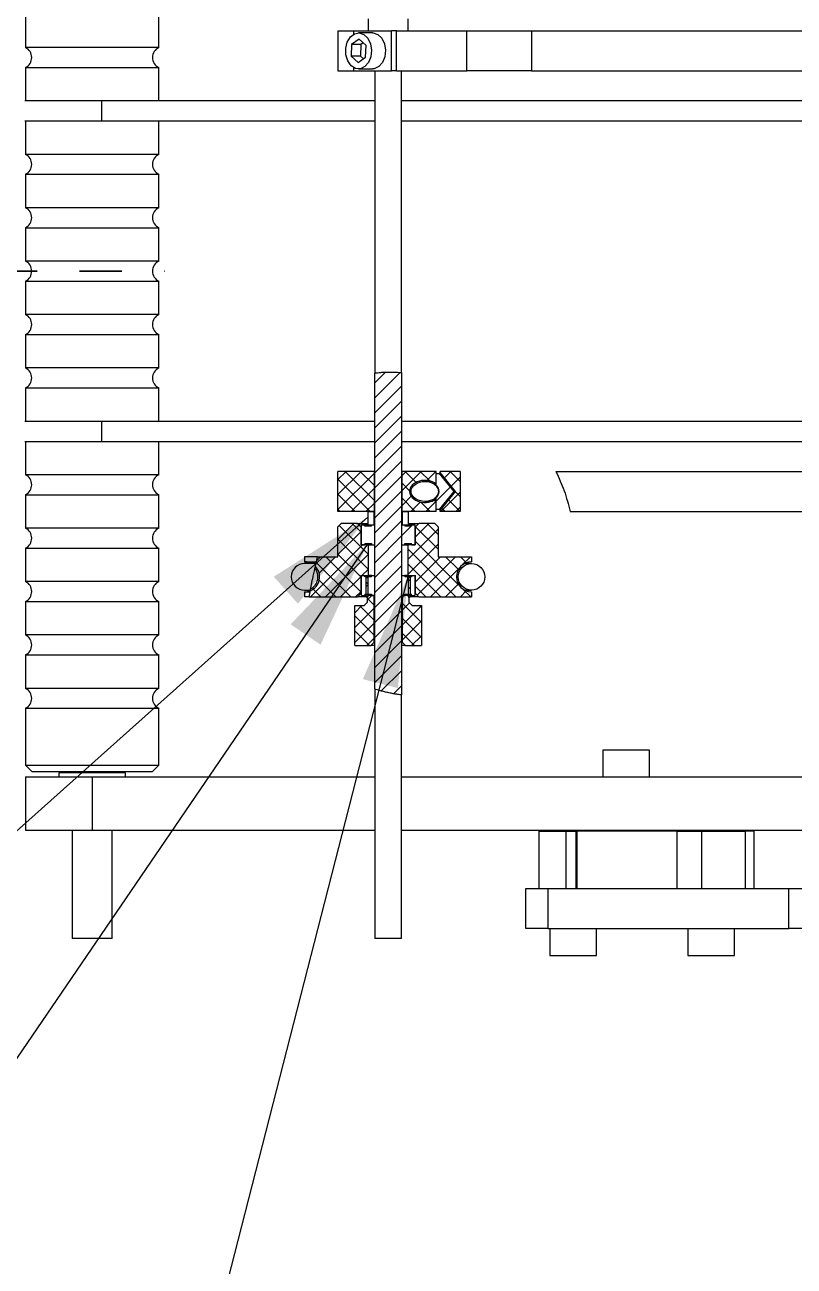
# Model space of a CAD drawing. Header units: millimetres. Extents: x 2 to 418, y 2 to 295.
# Drawn here: x 49.21 to 72.26, y 101.48 to 138.67 of the extents above; entities that cross this region are included whole.
import ezdxf

# ---------------------------------------------------------------- set-up
doc = ezdxf.new("R2010")
doc.units = ezdxf.units.MM
doc.linetypes.add('PHANTOM', pattern=[12.7, 6.35, -1.27, 1.27, -1.27, 1.27, -1.27])
doc.dimstyles.new('SLDDIMSTYLE1', dxfattribs={"dimtxt": 0.18, "dimasz": 3.302, "dimexe": 0, "dimexo": 0.0625, "dimgap": 0, "dimtad": 0, "dimtih": 1, "dimtoh": 1, "dimdec": 0, "dimrnd": 1e-09, "dimzin": 0, "dimdsep": 46, "dimtxsty": 'Standard', "dimsah": 1, "dimcen": 0.09, "dimadec": 0, "dimazin": 0, "dimtfac": 3.302, "dimtdec": 0, "dimtofl": 0, "dimtmove": 0, "dimatfit": 3, "dimfxl": 1, "dimfrac": 2, "dimtolj": 1, "dimtzin": 0, "dimarcsym": 0})

msp = doc.modelspace()

# ---------------------------------------------------------------- hatches: boundary and pattern name
at = {"linetype": 'Continuous', "lineweight": 18}
h = msp.add_hatch(dxfattribs=at)
h.set_pattern_fill('ANSI31', scale=0.1, style=0)
edge = h.paths.add_edge_path(flags=0)
edge.add_spline(control_points=[(59.691439, 118.770574), (59.949927, 118.681332), (60.218322, 118.622823), (60.491439, 118.592778)], knot_values=[0.720124012, 0.720124012, 0.720124012, 0.720124012, 0.748787618, 0.748787618, 0.748787618, 0.748787618], weights=[1, 1, 1, 1], degree=3, periodic=0)
edge.add_line((60.491439, 118.592778), (60.491439, 128.249258))
edge.add_spline(control_points=[(60.491439, 128.249258), (60.210541, 128.272048), (59.938842, 128.269506), (59.691439, 128.234405)], knot_values=[0.294698049, 0.294698049, 0.294698049, 0.294698049, 0.322855223, 0.322855223, 0.322855223, 0.322855223], weights=[1, 1, 1, 1], degree=3, periodic=0)
edge.add_line((59.691439, 128.234405), (59.691439, 118.770574))
h = msp.add_hatch(dxfattribs=at)
h.set_pattern_fill('ANSI37', scale=0.1, style=0)
h.paths.add_polyline_path([(58.591439, 124.088176), (59.671439, 124.088176), (59.671439, 125.288176), (58.591439, 125.288176)], flags=0)
h = msp.add_hatch(dxfattribs=at)
h.set_pattern_fill('ANSI37', scale=0.1, style=0)
edge = h.paths.add_edge_path(flags=0)
edge.add_line((61.534429, 124.088176), (61.534429, 124.466158))
edge.add_ellipse((61.195774, 124.688176), major_axis=(-0.457741, 0), ratio=0.720932082, start_angle=-146.7515541, end_angle=146.7515541, ccw=False)
edge.add_line((61.534429, 124.910195), (61.534429, 125.288176))
edge.add_line((61.534429, 125.288176), (60.511439, 125.288176))
edge.add_line((60.511439, 125.288176), (60.511439, 124.088176))
edge.add_line((60.511439, 124.088176), (61.534429, 124.088176))
h = msp.add_hatch(dxfattribs=at)
h.set_pattern_fill('ANSI31', style=0)
edge = h.paths.add_edge_path(flags=0)
edge.add_ellipse((61.195774, 124.688176), major_axis=(-0.416128, 0), ratio=0.720932082, start_angle=0, end_angle=0)
h = msp.add_hatch(dxfattribs=at)
h.set_pattern_fill('ANSI31', style=0)
edge = h.paths.add_edge_path(flags=0)
edge.add_line((61.534429, 125.228176), (61.534429, 124.86251))
edge.add_ellipse((61.195774, 124.688176), major_axis=(0.416128, 0), ratio=0.720932082, start_angle=-27.2386496, end_angle=27.2386496, ccw=False)
edge.add_line((61.534429, 124.513843), (61.534429, 124.148176))
edge.add_line((61.534429, 124.148176), (61.628227, 124.148176))
edge.add_line((61.628227, 124.148176), (62.06068, 124.688176))
edge.add_line((62.06068, 124.688176), (61.628227, 125.228176))
edge.add_line((61.628227, 125.228176), (61.534429, 125.228176))
h = msp.add_hatch(dxfattribs=at)
h.set_pattern_fill('ANSI37', scale=0.1, style=0)
h.paths.add_polyline_path([(62.255924, 124.088176), (62.255924, 125.288176), (61.652252, 125.288176), (61.652252, 125.258176), (62.10873, 124.688176), (61.652252, 124.118176), (61.652252, 124.088176)], flags=0)
h = msp.add_hatch(dxfattribs=at)
h.set_pattern_fill('ANSI31', style=0)
h.paths.add_polyline_path([(59.491439, 123.688176), (59.671439, 123.688176), (59.671439, 124.088176), (59.491439, 124.088176)], flags=0)
h = msp.add_hatch(dxfattribs=at)
h.set_pattern_fill('ANSI31', style=0)
h.paths.add_polyline_path([(60.691439, 124.088176), (60.511439, 124.088176), (60.511439, 123.688176), (60.691439, 123.688176)], flags=0)
h = msp.add_hatch(dxfattribs=at)
h.set_pattern_fill('ANSI37', scale=0.1, style=0)
edge = h.paths.add_edge_path(flags=0)
edge.add_spline(control_points=[(57.760115, 121.710985), (57.749428, 121.649593), (57.739861, 121.58867), (57.731746, 121.528176)], knot_values=[0.5811665, 0.5811665, 0.5811665, 0.5811665, 0.587957562, 0.587957562, 0.587957562, 0.587957562], weights=[1, 1, 1, 1], degree=3, periodic=0)
edge.add_line((57.731746, 121.528176), (59.171439, 121.528176))
edge.add_line((59.171439, 121.528176), (59.271439, 121.628176))
edge.add_line((59.271439, 121.628176), (59.271439, 122.168176))
edge.add_line((59.271439, 122.168176), (59.491439, 122.168176))
edge.add_line((59.491439, 122.168176), (59.491439, 123.088176))
edge.add_line((59.491439, 123.088176), (59.271439, 123.088176))
edge.add_line((59.271439, 123.088176), (59.271439, 123.628176))
edge.add_line((59.271439, 123.628176), (59.171439, 123.728176))
edge.add_line((59.171439, 123.728176), (58.691439, 123.728176))
edge.add_line((58.691439, 123.728176), (58.591439, 123.628176))
edge.add_line((58.591439, 123.628176), (58.591439, 122.728176))
edge.add_line((58.591439, 122.728176), (57.973629, 122.728176))
edge.add_spline(control_points=[(57.973629, 122.728176), (57.954734, 122.631436), (57.934506, 122.536089), (57.913934, 122.442019)], knot_values=[0.545319886, 0.545319886, 0.545319886, 0.545319886, 0.555060933, 0.555060933, 0.555060933, 0.555060933], weights=[1, 1, 1, 1], degree=3, periodic=0)
edge.add_arc((57.591439, 122.128176), 0.45, -67.9859623, 44.2210483, ccw=False)
h = msp.add_hatch(dxfattribs=at)
h.set_pattern_fill('ANSI31', style=0)
h.paths.add_polyline_path([(59.291439, 123.088176), (59.391439, 123.088176), (59.391439, 123.128176), (59.591439, 123.128176), (59.591439, 123.088176), (59.691439, 123.088176), (59.691439, 123.688176), (59.591439, 123.688176), (59.591439, 123.648176), (59.391439, 123.648176), (59.391439, 123.688176), (59.291439, 123.688176)], flags=0)
h = msp.add_hatch(dxfattribs=at)
h.set_pattern_fill('ANSI31', style=0)
h.paths.add_polyline_path([(60.791439, 123.088176), (60.891439, 123.088176), (60.891439, 123.688176), (60.791439, 123.688176), (60.791439, 123.648176), (60.591439, 123.648176), (60.591439, 123.688176), (60.491439, 123.688176), (60.491439, 123.088176), (60.591439, 123.088176), (60.591439, 123.128176), (60.791439, 123.128176)], flags=0)
h = msp.add_hatch(dxfattribs=at)
h.set_pattern_fill('ANSI37', scale=0.1, style=0)
edge = h.paths.add_edge_path(flags=0)
edge.add_arc((62.591439, 122.128176), 0.45, 90, 270, ccw=False)
edge.add_line((62.591439, 122.578176), (62.591439, 122.728176))
edge.add_line((62.591439, 122.728176), (61.591439, 122.728176))
edge.add_line((61.591439, 122.728176), (61.591439, 123.628176))
edge.add_line((61.591439, 123.628176), (61.491439, 123.728176))
edge.add_line((61.491439, 123.728176), (61.011439, 123.728176))
edge.add_line((61.011439, 123.728176), (60.911439, 123.628176))
edge.add_line((60.911439, 123.628176), (60.911439, 123.088176))
edge.add_line((60.911439, 123.088176), (60.691439, 123.088176))
edge.add_line((60.691439, 123.088176), (60.691439, 122.168176))
edge.add_line((60.691439, 122.168176), (60.911439, 122.168176))
edge.add_line((60.911439, 122.168176), (60.911439, 121.628176))
edge.add_line((60.911439, 121.628176), (61.011439, 121.528176))
edge.add_line((61.011439, 121.528176), (62.591439, 121.528176))
edge.add_line((62.591439, 121.528176), (62.591439, 121.678176))
h = msp.add_hatch(dxfattribs=at)
h.set_pattern_fill('ANSI31', style=0)
edge = h.paths.add_edge_path(flags=0)
edge.add_spline(control_points=[(57.900703, 122.381862), (57.854373, 122.172273), (57.807374, 121.968972), (57.770814, 121.77065)], knot_values=[0.557143384, 0.557143384, 0.557143384, 0.557143384, 0.57897196, 0.57897196, 0.57897196, 0.57897196], weights=[1, 1, 1, 1], degree=3, periodic=0)
edge.add_arc((57.591439, 122.128176), 0.4, 296.643339, 399.3617033)
h = msp.add_hatch(dxfattribs=at)
h.set_pattern_fill('ANSI31', style=0)
edge = h.paths.add_edge_path(flags=0)
edge.add_arc((62.591439, 122.128176), 0.4, 0, 360)
h = msp.add_hatch(dxfattribs=at)
h.set_pattern_fill('ANSI31', style=0)
h.paths.add_polyline_path([(59.291439, 121.568176), (59.391439, 121.568176), (59.391439, 121.608176), (59.591439, 121.608176), (59.591439, 121.568176), (59.691439, 121.568176), (59.691439, 122.168176), (59.591439, 122.168176), (59.591439, 122.128176), (59.391439, 122.128176), (59.391439, 122.168176), (59.291439, 122.168176)], flags=0)
h = msp.add_hatch(dxfattribs=at)
h.set_pattern_fill('ANSI37', scale=0.1, style=0)
h.paths.add_polyline_path([(59.431439, 121.528176), (59.491439, 121.528176), (59.491439, 122.108176), (59.431439, 122.108176)], flags=0)
h = msp.add_hatch(dxfattribs=at)
h.set_pattern_fill('ANSI31', style=0)
h.paths.add_polyline_path([(60.791439, 121.568176), (60.891439, 121.568176), (60.891439, 122.168176), (60.791439, 122.168176), (60.791439, 122.128176), (60.591439, 122.128176), (60.591439, 122.168176), (60.491439, 122.168176), (60.491439, 121.568176), (60.591439, 121.568176), (60.591439, 121.608176), (60.791439, 121.608176)], flags=0)
h = msp.add_hatch(dxfattribs=at)
h.set_pattern_fill('ANSI37', scale=0.1, style=0)
h.paths.add_polyline_path([(60.751439, 122.108176), (60.691439, 122.108176), (60.691439, 121.528176), (60.751439, 121.528176)], flags=0)
h = msp.add_hatch(dxfattribs=at)
h.set_pattern_fill('ANSI37', scale=0.1, style=0)
h.paths.add_polyline_path([(59.571439, 120.068176), (59.671439, 120.168176), (59.671439, 121.568176), (59.471439, 121.568176), (59.471439, 121.368176), (59.371439, 121.268176), (59.091439, 121.268176), (59.091439, 120.068176)], flags=0)
h = msp.add_hatch(dxfattribs=at)
h.set_pattern_fill('ANSI37', scale=0.1, style=0)
h.paths.add_polyline_path([(60.511439, 120.168176), (60.611439, 120.068176), (61.091439, 120.068176), (61.091439, 121.268176), (60.811439, 121.268176), (60.711439, 121.368176), (60.711439, 121.568176), (60.511439, 121.568176)], flags=0)

# ---------------------------------------------------------------- linework, layer by layer
at = {"color": 7, "linetype": 'Continuous', "lineweight": 25}
for p, q in [((49.22362, 138.989345), (49.22362, 137.987008)), ((53.223619, 137.987008), (53.223619, 138.989345)), ((59.491439, 138.848176), (59.491439, 138.488176)), ((60.691439, 138.488176), (60.691439, 138.848176)), ((58.591439, 138.488176), (58.591439, 137.288176)), ((58.591439, 138.488176), (59.051931, 138.488176)), ((59.051931, 138.488176), (60.199872, 138.488176)), ((59.625902, 138.428177), (59.210098, 138.428177)), ((60.199872, 137.288176), (60.199872, 138.488176)), ((60.344059, 138.488176), (60.199872, 138.488176)), ((60.344059, 137.288176), (60.344059, 138.488176)), ((60.344059, 138.488176), (62.448477, 138.488176)), ((62.448477, 137.288176), (62.448477, 138.488176)), ((62.448477, 138.488176), (64.390173, 138.488176)), ((64.390173, 138.488176), (64.390173, 137.288176)), ((64.390173, 138.488176), (73.726526, 138.488176)), ((49.240351, 137.987008), (49.22362, 137.987008)), ((53.223619, 137.987008), (49.240351, 137.987008)), ((59.000554, 138.07664), (58.98766, 137.730691)), ((59.222992, 138.234125), (59.000554, 138.07664)), ((59.277755, 138.07664), (59.000554, 138.07664)), ((59.432535, 138.045662), (59.222992, 138.234125)), ((59.277755, 138.07664), (59.264861, 137.730691)), ((59.345089, 138.124311), (59.277755, 138.07664)), ((59.419643, 137.699713), (59.432535, 138.045662)), ((58.98766, 137.730691), (59.197204, 137.542228)), ((59.264861, 137.730691), (58.98766, 137.730691)), ((59.197204, 137.542228), (59.419643, 137.699713)), ((59.264861, 137.730691), (59.352309, 137.652042)), ((49.22362, 137.389346), (49.22362, 136.388176)), ((49.22362, 137.389346), (53.223619, 137.389346)), ((53.223619, 136.388176), (53.223619, 137.389346)), ((58.591439, 137.288176), (59.051931, 137.288176)), ((59.051931, 137.288176), (60.199872, 137.288176)), ((59.210098, 137.348177), (59.625902, 137.348177)), ((59.69144, 137.288176), (59.69144, 128.234405)), ((60.344059, 137.288176), (60.199872, 137.288176)), ((60.344059, 137.288176), (62.448477, 137.288176)), ((60.49144, 128.249258), (60.49144, 137.288176)), ((64.390173, 137.288176), (62.448477, 137.288176)), ((64.390173, 137.288176), (73.726526, 137.288176)), ((51.506804, 136.388176), (49.206806, 136.388176)), ((59.69144, 136.388176), (51.506804, 136.388176)), ((74.211211, 136.388176), (60.49144, 136.388176)), ((49.206806, 135.788177), (51.506804, 135.788177)), ((49.22362, 135.788177), (49.22362, 134.787007)), ((51.506804, 135.788177), (59.69144, 135.788177)), ((53.223619, 134.787007), (53.223619, 135.788177)), ((60.49144, 135.788177), (74.211211, 135.788177)), ((49.240351, 134.787007), (49.22362, 134.787007)), ((53.223619, 134.787007), (49.240351, 134.787007)), ((49.22362, 134.189345), (49.22362, 133.187008)), ((49.22362, 134.189345), (53.223619, 134.189345)), ((53.223619, 133.187008), (53.223619, 134.189345)), ((49.240351, 133.187008), (49.22362, 133.187008)), ((53.223619, 133.187008), (49.240351, 133.187008)), ((49.22362, 132.589345), (49.22362, 131.587007)), ((49.22362, 132.589345), (53.223619, 132.589345)), ((53.223619, 131.587007), (53.223619, 132.589345)), ((49.240351, 131.587007), (49.22362, 131.587007)), ((53.223619, 131.587007), (49.240351, 131.587007)), ((49.22362, 130.989345), (49.22362, 129.987008)), ((49.22362, 130.989345), (53.223619, 130.989345)), ((53.223619, 129.987008), (53.223619, 130.989345)), ((49.240351, 129.987008), (49.22362, 129.987008)), ((53.223619, 129.987008), (49.240351, 129.987008)), ((49.22362, 129.389345), (49.22362, 128.387008)), ((49.22362, 129.389345), (53.223619, 129.389345)), ((53.223619, 128.387008), (53.223619, 129.389345)), ((49.240351, 128.387008), (49.22362, 128.387008)), ((53.223619, 128.387008), (49.240351, 128.387008)), ((59.69144, 118.770574), (59.69144, 128.234405)), ((60.49144, 128.249258), (60.49144, 118.592778)), ((49.22362, 127.789345), (49.22362, 126.788176)), ((49.22362, 127.789345), (53.223619, 127.789345)), ((53.223619, 126.788176), (53.223619, 127.789345)), ((51.506804, 126.788176), (49.206806, 126.788176)), ((59.69144, 126.788176), (51.506804, 126.788176)), ((74.211211, 126.788176), (60.49144, 126.788176)), ((49.206806, 126.188177), (51.506804, 126.188177)), ((49.22362, 126.188177), (49.22362, 125.187007)), ((51.506804, 126.188177), (59.69144, 126.188177)), ((53.223619, 125.187007), (53.223619, 126.188177)), ((60.49144, 126.188177), (74.211211, 126.188177)), ((49.240351, 125.187007), (49.22362, 125.187007)), ((53.223619, 125.187007), (49.240351, 125.187007)), ((58.591439, 124.088177), (58.591439, 125.288177)), ((59.67144, 125.288177), (58.591439, 125.288177)), ((59.67144, 125.288177), (59.67144, 124.088177)), ((59.69144, 125.288177), (59.67144, 125.288177)), ((60.511439, 125.288177), (60.49144, 125.288177)), ((60.511439, 124.088177), (60.511439, 125.288177)), ((61.534429, 125.288177), (60.511439, 125.288177)), ((61.358415, 124.988176), (61.195775, 124.988176)), ((61.534429, 124.910195), (61.534429, 125.288177)), ((61.534429, 125.228176), (61.628227, 125.228176)), ((61.534429, 124.86251), (61.534429, 125.228176)), ((61.628227, 125.228176), (62.06068, 124.688176)), ((61.676278, 125.228176), (61.628227, 125.228176)), ((61.652252, 125.258176), (61.652252, 125.288177)), ((62.255924, 125.288177), (61.652252, 125.288177)), ((62.10873, 124.688176), (61.652252, 125.258176)), ((62.255924, 125.288177), (62.255924, 124.088177)), ((65.121738, 125.288177), (73.726526, 125.288177)), ((62.06068, 124.688176), (61.628227, 124.148176)), ((61.652252, 124.118177), (62.10873, 124.688176)), ((62.10873, 124.688176), (62.06068, 124.688176)), ((49.22362, 124.589345), (49.22362, 123.587007)), ((49.22362, 124.589345), (53.223619, 124.589345)), ((53.223619, 123.587007), (53.223619, 124.589345)), ((61.195775, 124.388177), (61.358415, 124.388177)), ((61.534429, 124.148176), (61.534429, 124.513843)), ((61.534429, 124.088177), (61.534429, 124.466158)), ((59.67144, 124.088177), (58.591439, 124.088177)), ((59.491439, 123.688177), (59.491439, 124.088177)), ((59.491439, 124.088177), (59.67144, 124.088177)), ((59.67144, 123.688177), (59.67144, 124.088177)), ((59.67144, 124.088177), (59.69144, 124.088177)), ((60.49144, 124.088177), (60.511439, 124.088177)), ((60.511439, 124.088177), (60.511439, 123.688177)), ((60.511439, 124.088177), (60.691439, 124.088177)), ((61.534429, 124.088177), (60.511439, 124.088177)), ((60.691439, 124.088177), (60.691439, 123.688177)), ((61.628227, 124.148176), (61.534429, 124.148176)), ((61.676278, 124.148176), (61.628227, 124.148176)), ((61.652252, 124.088177), (61.652252, 124.118177)), ((62.255924, 124.088177), (61.652252, 124.088177)), ((65.547506, 124.088177), (73.726526, 124.088177)), ((49.240351, 123.587007), (49.22362, 123.587007)), ((53.223619, 123.587007), (49.240351, 123.587007)), ((58.691439, 123.728177), (58.591439, 123.628176)), ((58.591439, 122.728176), (58.591439, 123.628176)), ((59.17144, 123.728177), (58.691439, 123.728177)), ((59.271439, 123.628176), (59.17144, 123.728177)), ((59.17144, 123.728177), (59.491439, 123.728177)), ((59.291439, 123.628176), (59.271439, 123.628176)), ((59.271439, 123.628176), (59.271439, 123.088176)), ((59.291439, 123.088176), (59.291439, 123.688177)), ((59.291439, 123.688177), (59.391439, 123.688177)), ((59.391439, 123.648177), (59.391439, 123.688177)), ((59.391439, 123.688177), (59.491439, 123.688177)), ((59.59144, 123.648177), (59.391439, 123.648177)), ((59.491439, 123.688177), (59.67144, 123.688177)), ((59.59144, 123.648177), (59.59144, 123.688177)), ((59.59144, 123.688177), (59.69144, 123.688177)), ((59.69144, 123.088176), (59.69144, 123.688177)), ((60.49144, 123.688177), (60.49144, 123.088176)), ((60.49144, 123.688177), (60.591439, 123.688177)), ((60.511439, 123.688177), (60.691439, 123.688177)), ((60.591439, 123.688177), (60.591439, 123.648177)), ((60.791439, 123.648177), (60.591439, 123.648177)), ((60.691439, 123.728177), (61.01144, 123.728177)), ((60.691439, 123.688177), (60.791439, 123.688177)), ((60.791439, 123.688177), (60.791439, 123.648177)), ((60.791439, 123.688177), (60.891439, 123.688177)), ((60.891439, 123.688177), (60.891439, 123.088176)), ((60.91144, 123.628176), (60.891439, 123.628176)), ((61.01144, 123.728177), (60.91144, 123.628176)), ((60.91144, 123.088176), (60.91144, 123.628176)), ((61.491439, 123.728177), (61.01144, 123.728177)), ((61.591439, 123.628176), (61.491439, 123.728177)), ((61.591439, 123.628176), (61.591439, 122.728176)), ((59.391439, 123.128176), (59.391439, 123.088176)), ((59.391439, 123.128176), (59.59144, 123.128176)), ((59.59144, 123.128176), (59.59144, 123.088176)), ((60.591439, 123.088176), (60.591439, 123.128176)), ((60.591439, 123.128176), (60.791439, 123.128176)), ((60.791439, 123.088176), (60.791439, 123.128176)), ((49.22362, 122.989346), (49.22362, 121.987007)), ((49.22362, 122.989346), (53.223619, 122.989346)), ((53.223619, 121.987007), (53.223619, 122.989346)), ((59.491439, 123.088176), (59.271439, 123.088176)), ((59.291439, 123.088176), (59.391439, 123.088176)), ((59.491439, 123.088176), (59.491439, 122.168176)), ((59.491439, 123.088176), (59.59144, 123.088176)), ((59.59144, 123.088176), (59.69144, 123.088176)), ((60.49144, 123.088176), (60.591439, 123.088176)), ((60.591439, 123.088176), (60.691439, 123.088176)), ((60.691439, 122.168176), (60.691439, 123.088176)), ((60.91144, 123.088176), (60.691439, 123.088176)), ((60.791439, 123.088176), (60.891439, 123.088176)), ((57.59144, 122.728176), (57.59144, 122.578177)), ((57.97363, 122.728176), (57.59144, 122.728176)), ((57.59144, 122.578177), (57.943169, 122.578177)), ((57.913696, 122.528176), (57.59144, 122.528176)), ((57.943169, 122.578177), (57.97363, 122.728176)), ((57.97363, 122.728176), (58.591439, 122.728176)), ((61.591439, 122.728176), (62.59144, 122.728176)), ((62.59144, 122.528176), (62.385284, 122.528176)), ((62.59144, 122.728176), (62.59144, 122.578177)), ((59.271439, 122.168176), (59.491439, 122.168176)), ((59.271439, 122.168176), (59.271439, 121.628176)), ((59.291439, 121.568177), (59.291439, 122.168176)), ((59.291439, 122.168176), (59.391439, 122.168176)), ((59.391439, 122.128176), (59.391439, 122.168176)), ((59.59144, 122.128176), (59.391439, 122.128176)), ((59.43144, 121.528177), (59.43144, 122.108177)), ((59.43144, 122.108177), (59.491439, 122.108177)), ((59.59144, 122.168176), (59.491439, 122.168176)), ((59.491439, 121.528177), (59.491439, 122.108177)), ((59.59144, 122.128176), (59.59144, 122.168176)), ((59.59144, 122.168176), (59.69144, 122.168176)), ((59.69144, 121.568177), (59.69144, 122.168176)), ((60.49144, 122.168176), (60.49144, 121.568177)), ((60.49144, 122.168176), (60.591439, 122.168176)), ((60.591439, 122.168176), (60.591439, 122.128176)), ((60.691439, 122.168176), (60.591439, 122.168176)), ((60.791439, 122.128176), (60.591439, 122.128176)), ((60.691439, 122.168176), (60.91144, 122.168176)), ((60.691439, 122.108177), (60.691439, 121.528177)), ((60.691439, 122.108177), (60.75144, 122.108177)), ((60.75144, 122.108177), (60.75144, 121.528177)), ((60.791439, 122.168176), (60.791439, 122.128176)), ((60.791439, 122.168176), (60.891439, 122.168176)), ((60.891439, 122.168176), (60.891439, 121.568177)), ((60.91144, 121.628176), (60.91144, 122.168176)), ((49.240351, 121.987007), (49.22362, 121.987007)), ((53.223619, 121.987007), (49.240351, 121.987007)), ((57.59144, 121.728176), (57.754056, 121.728176)), ((57.59144, 121.678176), (57.59144, 121.528177)), ((57.59144, 121.678176), (57.754505, 121.678176)), ((57.731746, 121.528177), (57.754505, 121.678176)), ((57.754056, 121.728176), (57.797595, 121.728176)), ((57.754505, 121.678176), (57.760115, 121.710985)), ((59.17144, 121.528177), (59.271439, 121.628176)), ((59.271439, 121.628176), (59.291439, 121.628176)), ((60.891439, 121.628176), (60.91144, 121.628176)), ((60.91144, 121.628176), (61.01144, 121.528177)), ((62.385284, 121.728176), (62.59144, 121.728176)), ((62.59144, 121.678176), (62.59144, 121.528177)), ((49.22362, 121.389345), (49.22362, 120.387008)), ((49.22362, 121.389345), (53.223619, 121.389345)), ((53.223619, 120.387008), (53.223619, 121.389345)), ((57.731746, 121.528177), (57.59144, 121.528177)), ((57.731746, 121.528177), (59.17144, 121.528177)), ((59.09144, 120.068177), (59.09144, 121.268177)), ((59.09144, 121.268177), (59.371439, 121.268177)), ((59.43144, 121.528177), (59.17144, 121.528177)), ((59.291439, 121.568177), (59.391439, 121.568177)), ((59.371439, 121.268177), (59.471439, 121.368176)), ((59.391439, 121.608176), (59.391439, 121.568177)), ((59.391439, 121.608176), (59.59144, 121.608176)), ((59.391439, 121.568177), (59.43144, 121.568177)), ((59.43144, 121.528177), (59.491439, 121.528177)), ((59.471439, 121.368176), (59.471439, 121.568177)), ((59.67144, 121.568177), (59.471439, 121.568177)), ((59.59144, 121.608176), (59.59144, 121.568177)), ((59.59144, 121.568177), (59.69144, 121.568177)), ((59.67144, 120.168177), (59.67144, 121.568177)), ((60.49144, 121.568177), (60.591439, 121.568177)), ((60.511439, 121.568177), (60.511439, 120.168177)), ((60.711439, 121.568177), (60.511439, 121.568177)), ((60.591439, 121.568177), (60.591439, 121.608176)), ((60.591439, 121.608176), (60.791439, 121.608176)), ((60.691439, 121.528177), (60.75144, 121.528177)), ((60.711439, 121.568177), (60.711439, 121.368176)), ((60.711439, 121.368176), (60.811439, 121.268177)), ((60.75144, 121.568177), (60.791439, 121.568177)), ((61.01144, 121.528177), (60.75144, 121.528177)), ((60.791439, 121.568177), (60.791439, 121.608176)), ((60.791439, 121.568177), (60.891439, 121.568177)), ((60.811439, 121.268177), (61.09144, 121.268177)), ((61.01144, 121.528177), (62.59144, 121.528177)), ((61.09144, 121.268177), (61.09144, 120.068177)), ((49.240351, 120.387008), (49.22362, 120.387008)), ((53.223619, 120.387008), (49.240351, 120.387008)), ((59.571439, 120.068177), (59.67144, 120.168177)), ((59.67144, 120.168177), (59.69144, 120.168177)), ((60.49144, 120.168177), (60.511439, 120.168177)), ((60.511439, 120.168177), (60.611439, 120.068177)), ((49.22362, 119.789345), (49.22362, 118.787008)), ((49.22362, 119.789345), (53.223619, 119.789345)), ((53.223619, 118.787008), (53.223619, 119.789345)), ((59.09144, 120.068177), (59.571439, 120.068177)), ((59.69144, 120.068177), (59.571439, 120.068177)), ((60.611439, 120.068177), (60.49144, 120.068177)), ((60.611439, 120.068177), (61.09144, 120.068177)), ((49.240351, 118.787008), (49.22362, 118.787008)), ((53.223619, 118.787008), (49.240351, 118.787008)), ((59.69144, 118.770574), (59.69144, 111.288176)), ((60.49144, 111.288176), (60.49144, 118.592778)), ((49.22362, 118.189345), (49.22362, 116.488176)), ((49.22362, 118.189345), (53.223619, 118.189345)), ((53.223619, 116.488176), (53.223619, 118.189345)), ((66.523619, 116.938176), (66.523619, 116.138176)), ((67.923619, 116.938176), (66.523619, 116.938176)), ((67.923619, 116.138176), (67.923619, 116.938176)), ((49.22362, 116.488176), (49.42362, 116.288176)), ((49.22362, 116.488176), (53.223619, 116.488176)), ((53.023619, 116.288176), (53.223619, 116.488176)), ((49.22362, 116.138176), (49.22362, 114.538176)), ((49.22362, 116.138176), (51.22362, 116.138176)), ((49.438677, 116.288176), (49.42362, 116.288176)), ((53.023619, 116.288176), (49.438677, 116.288176)), ((50.223619, 116.258177), (50.223619, 116.138176)), ((52.223619, 116.258177), (50.223619, 116.258177)), ((50.623618, 116.288176), (50.623618, 116.258177)), ((51.22362, 116.138176), (51.22362, 114.538176)), ((51.22362, 116.138176), (59.69144, 116.138176)), ((51.823619, 116.258177), (51.823619, 116.288176)), ((52.223619, 116.138176), (52.223619, 116.258177)), ((60.49144, 116.138176), (74.211211, 116.138176)), ((49.22362, 114.538176), (51.22362, 114.538176)), ((50.623618, 114.538176), (50.623618, 111.288176)), ((51.22362, 114.538176), (59.69144, 114.538176)), ((51.823619, 111.288176), (51.823619, 114.538176)), ((60.49144, 114.538176), (74.023619, 114.538176)), ((64.608755, 114.508177), (64.608755, 112.788176)), ((64.608755, 114.508177), (65.426415, 114.508177)), ((65.426415, 112.788176), (65.426415, 114.508177)), ((65.426415, 114.508177), (65.723619, 114.508177)), ((65.723619, 114.508177), (65.723619, 112.788176)), ((65.759769, 114.508177), (65.723619, 114.508177)), ((65.759769, 112.788176), (65.759769, 114.508177)), ((68.754062, 114.508177), (65.759769, 114.508177)), ((66.823619, 114.538176), (66.823619, 114.508177)), ((67.623619, 114.508177), (67.623619, 114.538176)), ((68.754062, 112.788176), (68.754062, 114.508177)), ((68.754062, 114.508177), (69.498325, 114.508177)), ((69.498325, 112.788176), (69.498325, 114.508177)), ((69.498325, 114.508177), (70.803402, 114.508177)), ((70.803402, 112.788176), (70.803402, 114.508177)), ((71.066765, 114.508177), (70.803402, 114.508177)), ((71.066765, 112.788176), (71.066765, 114.508177)), ((64.223619, 111.588177), (64.223619, 112.788176)), ((64.223619, 112.788176), (64.881599, 112.788176)), ((64.881599, 112.788176), (64.881599, 111.588177)), ((64.881599, 112.788176), (72.100086, 112.788176)), ((72.100086, 111.588177), (72.100086, 112.788176)), ((72.100086, 112.788176), (72.664374, 112.788176)), ((64.881599, 111.588177), (64.223619, 111.588177)), ((64.881599, 111.588177), (72.100086, 111.588177)), ((64.938754, 111.588177), (64.938754, 110.788177)), ((66.338754, 110.788177), (66.338754, 111.588177)), ((69.073402, 111.588177), (69.073402, 110.788177)), ((70.473402, 110.788177), (70.473402, 111.588177)), ((72.664374, 111.588177), (72.100086, 111.588177)), ((51.823619, 111.288176), (50.623618, 111.288176)), ((60.491397, 111.288176), (59.69144, 111.288176)), ((64.938754, 110.788177), (66.309344, 110.788177)), ((66.309344, 110.788177), (66.338754, 110.788177)), ((69.073402, 110.788177), (70.443991, 110.788177)), ((70.443991, 110.788177), (70.473402, 110.788177))]:
    msp.add_line(p, q, dxfattribs=at)
at = {"color": 8, "linetype": 'Continuous', "lineweight": 25}
for p, q in [((59.051931, 138.488176), (59.051931, 138.3816)), ((59.051931, 137.394753), (59.051931, 137.288176)), ((51.506804, 136.388176), (51.506804, 135.788177)), ((51.506804, 126.788176), (51.506804, 126.188177))]:
    msp.add_line(p, q, dxfattribs=at)
at = {"color": 7, "linetype": 'PHANTOM', "lineweight": 35}
msp.add_line((40.687292, 131.288176), (53.393642, 131.288176), dxfattribs=at)
at = {"color": 7, "linetype": 'Continuous', "lineweight": 25, "flags": 128}
for points in [[(59.230197, 138.427456), (59.369286, 138.380968), (59.486874, 138.267927), (59.567082, 138.103597), (59.599078, 137.910174), (59.57854, 137.71378), (59.508242, 137.540939), (59.397677, 137.414995), (59.26178, 137.352956), (59.118902, 137.363202), (58.988341, 137.444348), (58.887729, 137.585436), (58.830655, 137.767411), (58.824827, 137.965696), (58.871031, 138.153511), (58.963029, 138.305492), (59.088394, 138.401112), (59.230197, 138.427456)], [(59.625902, 138.428177), (59.646, 138.427456), (59.785089, 138.380968), (59.902677, 138.267927), (59.982886, 138.103597), (60.014882, 137.910174), (59.994343, 137.71378), (59.924046, 137.540939), (59.81348, 137.414995), (59.677583, 137.352956), (59.625902, 137.348177)], [(61.302793, 125.009031), (61.27261, 124.995966), (61.259304, 124.988176)], [(61.259304, 124.388177), (61.27261, 124.380387), (61.302793, 124.367322)]]:
    msp.add_lwpolyline(points, dxfattribs=at)
at = {"color": 7, "linetype": 'Continuous', "lineweight": 25}
msp.add_circle((62.591439, 122.128176), 0.4, dxfattribs=at)
for centre, radius, start, end in [((49.083619, 137.688176), 0.33, 295.1027208, 64.8972792), ((53.363619, 137.688176), 0.33, 115.1027208, 244.8972792), ((49.083619, 134.488176), 0.33, 295.1027208, 64.8972792), ((53.363619, 134.488176), 0.33, 115.1027208, 244.8972792), ((49.083619, 132.888176), 0.33, 295.1027208, 64.8972792), ((53.363619, 132.888176), 0.33, 115.1027208, 244.8972792), ((49.083619, 131.288176), 0.33, 295.1027208, 64.8972792), ((53.363619, 131.288176), 0.33, 115.1027208, 244.8972792), ((49.083619, 129.688176), 0.33, 295.1027208, 64.8972792), ((53.363619, 129.688176), 0.33, 115.1027208, 244.8972792), ((49.083619, 128.088176), 0.33, 295.1027208, 64.8972792), ((53.363619, 128.088176), 0.33, 115.1027208, 244.8972792), ((49.083619, 124.888176), 0.33, 295.1027208, 64.8972792), ((53.363619, 124.888176), 0.33, 115.1027208, 244.8972792), ((61.349056, 124.788968), 0.199428, 21.6395329, 87.3102599), ((61.349056, 124.587385), 0.199428, 272.6897401, 338.3604671), ((49.083619, 123.288176), 0.33, 295.1027208, 64.8972792), ((53.363619, 123.288176), 0.33, 115.1027208, 244.8972792), ((57.591439, 122.128176), 0.4, 90, 270), ((57.591439, 122.128176), 0.45, 62.7339555, 90), ((57.591439, 122.128176), 0.45, 292.0140377, 44.2210483), ((57.591439, 122.128176), 0.4, 296.643339, 39.3617033), ((62.591439, 122.128176), 0.45, 90, 270), ((49.083619, 121.688176), 0.33, 295.1027208, 64.8972792), ((53.363619, 121.688176), 0.33, 115.1027208, 244.8972792), ((57.591439, 122.128176), 0.45, 270, 291.7343921), ((49.083619, 120.088176), 0.33, 295.1027208, 64.8972792), ((53.363619, 120.088176), 0.33, 115.1027208, 244.8972792), ((49.083619, 118.488176), 0.33, 295.1027208, 64.8972792), ((53.363619, 118.488176), 0.33, 115.1027208, 244.8972792)]:
    msp.add_arc(centre, radius, start, end, dxfattribs=at)
for major_axis, start_param, end_param in [((-0.457741, 0), 3.879557414, 8.6868132), ((0.416128, 0), 5.663090389, 6.903280225)]:
    msp.add_ellipse((61.195774, 124.688176), major_axis=major_axis, ratio=0.720932082, start_param=start_param, end_param=end_param, dxfattribs=at)
msp.add_ellipse((61.195774, 124.688176), major_axis=(-0.416128, 0), ratio=0.720932082, dxfattribs=at)
for points, knots in [([(59.69144, 128.234405), (59.695818, 128.235046), (59.704573, 128.236327), (59.772778, 128.24513), (59.873577, 128.254872), (60.000155, 128.262278), (60.136735, 128.264832), (60.267858, 128.262581), (60.379303, 128.257361), (60.458234, 128.251953), (60.488851, 128.249467), (60.490921, 128.2493), (60.49144, 128.249258)], [0, 0, 0, 0, 0.106702137, 0.213378597, 0.320716738, 0.428486789, 0.53572822, 0.642461576, 0.749363959, 0.856703172, 0.964105594, 1, 1, 1, 1]), ([(65.121738, 125.288177), (65.210581, 125.096929), (65.389736, 124.711268), (65.494629, 124.297007), (65.547506, 124.088177)], [0, 0, 0, 0, 0.4958958488, 1, 1, 1, 1]), ([(57.764414, 121.735312), (57.764472, 121.735879), (57.764567, 121.736802), (57.780902, 121.825402), (57.802106, 121.931607), (57.825644, 122.042731), (57.847188, 122.141196), (57.867535, 122.232767), (57.885717, 122.314266), (57.903368, 122.393789), (57.92047, 122.471765), (57.932809, 122.529238), (57.929981, 122.516071), (57.928473, 122.509048)], [0, 0, 0, 0, 0.215036473, 0.350054968, 0.453943275, 0.520268505, 0.572562886, 0.616953177, 0.661412721, 0.705017165, 0.771643422, 0.878197968, 1, 1, 1, 1]), ([(60.49144, 118.592778), (60.487066, 118.593246), (60.478318, 118.594184), (60.410206, 118.602256), (60.310101, 118.616469), (60.18511, 118.638141), (60.049472, 118.666826), (59.916951, 118.700281), (59.802682, 118.733708), (59.722509, 118.759829), (59.693509, 118.769861), (59.69181, 118.770446), (59.69144, 118.770574)], [0, 0, 0, 0, 0.1053968673, 0.2107910447, 0.3162614315, 0.4222315986, 0.5296095198, 0.639397043, 0.7513861036, 0.8629197037, 0.9701425217, 1, 1, 1, 1])]:
    msp.add_open_spline(points, degree=3, knots=knots, dxfattribs=at)

# ---------------------------------------------------------------- leaders
at = {"color": 7, "linetype": 'Continuous', "lineweight": 0}
for points in [[(59.491439, 123.928637), (28.088967, 95.864554)], [(59.481381, 123.128176), (41.412495, 96.634335)], [(60.680975, 122.128176), (54.330742, 97.321314)]]:
    msp.add_leader(points, dimstyle='SLDDIMSTYLE1', dxfattribs=at)

doc.saveas('drawing.dxf')
